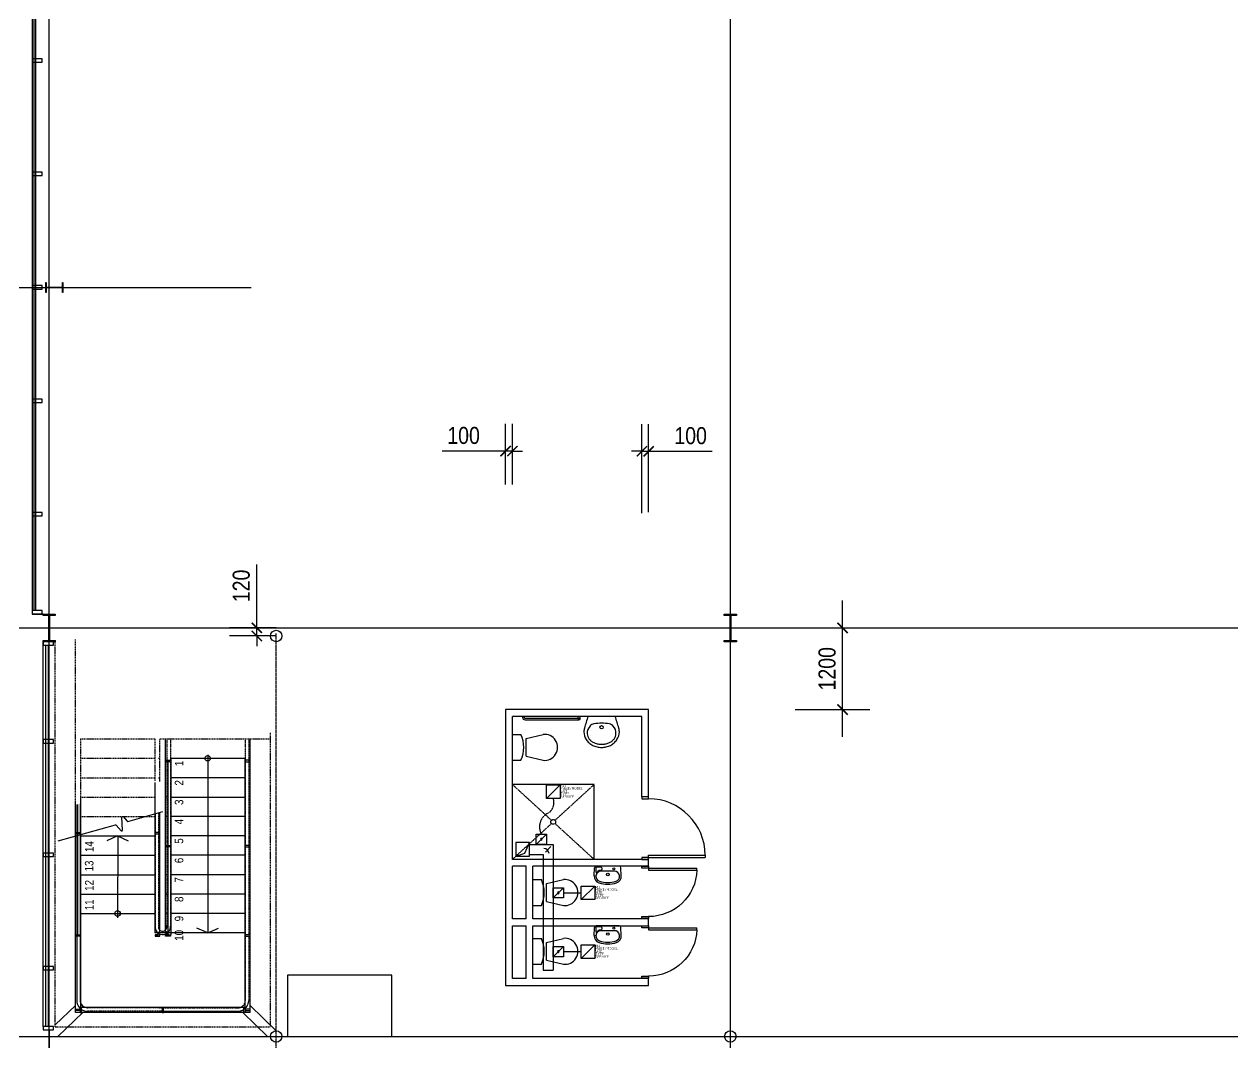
# Model space of a CAD drawing. Extents: x 0 to 163200, y -20682 to 90307.
# Drawn here: x 36447 to 54191, y 47255 to 62216 of the extents above; entities that cross this region are included whole.
import ezdxf

# ---------------------------------------------------------------- set-up
doc = ezdxf.new("R2010")
doc.units = 0
doc.header["$LTSCALE"] = 8
doc.header["$MEASUREMENT"] = 0
for name, pattern in [('CENTER', [2, 1.25, -0.25, 0.25, -0.25]), ('DASHED', [0.75, 0.5, -0.25]), ('HIDDEN', [0.375, 0.25, -0.125]), ('STAIRS2$0$DASHED2', [0.375, 0.25, -0.125])]:
    doc.linetypes.add(name, pattern=pattern)
doc.layers.get('0').update_dxf_attribs({"linetype": 'CONTINUOUS'})
doc.layers.get('DEFPOINTS').update_dxf_attribs({"linetype": 'CONTINUOUS'})
for name, color, linetype in [('4MDUCT', 4, 'CONTINUOUS'), ('6MFLEX', 6, 'HIDDEN'), ('A-DOORS', 5, 'CONTINUOUS'), ('A-FLOOR', 5, 'CONTINUOUS'), ('A-GLASS', 5, 'CONTINUOUS'), ('A-HANDICAP', 5, 'STAIRS2$0$DASHED2'), ('A-MULLIONS', 5, 'CONTINUOUS'), ('A-NEW', 5, 'CONTINUOUS'), ('A-STEEL', 5, 'CONTINUOUS'), ('A-STR-DASHED', 5, 'DASHED'), ('D-TEXTPS2', 5, 'CONTINUOUS'), ('DOORS', 5, 'CONTINUOUS'), ('FITTINGS', 5, 'CONTINUOUS'), ('GRID', 5, 'CENTER'), ('INT-PARTITIONS', 5, 'CONTINUOUS'), ('STAIR', 5, 'CONTINUOUS'), ('STAIRS2$0$HANDRAIL', 5, 'STAIRS2$0$DASHED2'), ('STAIRS2$0$STAIRS', 5, 'CONTINUOUS'), ('STAIRS2$0$TEXT', 5, 'CONTINUOUS'), ('STAIRS2$0$THINELEV', 5, 'CONTINUOUS')]:
    doc.layers.add(name, color=color, linetype=linetype)
doc.styles.add('STAIRS2$0$TXT-35-$20', font='ARIALN.TTF', dxfattribs={"height": 70})
doc.styles.get("Standard").update_dxf_attribs({"font": 'isocp.shx'})
doc.styles.add('TXT-25-$100', font='ARIALN.TTF', dxfattribs={"height": 250})
doc.dimstyles.new('1$100-TICK', dxfattribs={"dimtxt": 250, "dimasz": 150, "dimexe": 400, "dimexo": 0, "dimgap": 100, "dimtad": 1, "dimdec": 0, "dimdsep": 46, "dimtxsty": 'TXT-25-$100', "dimblk1": 'ARCHTICK', "dimblk2": 'ARCHTICK', "dimsah": 1, "dimcen": -100, "dimdle": 400, "dimclrd": 1, "dimclre": 1, "dimclrt": 7, "dimadec": 0, "dimazin": 0, "dimtfac": 1, "dimtdec": 1, "dimtmove": 0, "dimatfit": 3, "dimldrblk": 'ARCHTICK', "dimfxl": 1, "dimtolj": 1, "dimarcsym": 0})

# ---------------------------------------------------------------- blocks, each defined once
blk = doc.blocks.new('710')
at = {"layer": 'DOORS'}
for p, q in [((-100, -30), (-809, -30)), ((-809, -60), (-809, -30)), ((-100, -60), (-809, -60)), ((-100, -30), (-100, -60))]:
    blk.add_line(p, q, dxfattribs=at)
at = {"layer": 'DOORS', "elevation": 0}
for points in [[(0, -30), (0, 0), (-100, 0), (-100, -30)], [(0, -770), (0, -740), (-100, -740), (-100, -770)]]:
    blk.add_lwpolyline(points, close=True, dxfattribs=at)
at = {"layer": 'DOORS'}
blk.add_arc((-100, -30), 710, 182.2623, 270.0001, dxfattribs=at)
blk = doc.blocks.new('WHB')
at = {"color": 0, "linetype": 'ByBlock', "elevation": 0}
blk.add_lwpolyline([(-200, 0, 0.008553), (-252, -172, 0.068313), (-260, -227, 0.147451), (-225, -341, 0.065081), (-184, -388, 0.064894), (-130, -425, 0.057043), (-67, -447, 0.0596), (0, -455, 0.0596), (67, -447, 0.057043), (130, -425, 0.064894), (184, -388, 0.065081), (225, -341, 0.147451), (260, -227, 0.068313), (252, -172, 0.008553), (200, 0)], format="xyb", close=True, dxfattribs=at)
blk.add_lwpolyline([(-210, -255, 0.169025), (-182, -332, 0.060923), (-148, -365, 0.064575), (-105, -389, 0.044851), (-54, -405, 0.055153), (0, -410, 0.055153), (54, -405, 0.044851), (105, -389, 0.064575), (148, -365, 0.060923), (182, -332, 0.169025), (210, -255, 0.224157), (170, -142, 0.153776), (112, -110, 0.045073), (0, -100)], format="xyb", dxfattribs=at)
at = {"color": 0, "linetype": 'ByBlock'}
blk.add_circle((0, -160), 25, dxfattribs=at)
for centre, radius, start, end in [((-70, -240), 141, 135.4425, 185.9801), ((-92, -219), 111, 100.4736, 135.4425), ((2, -723), 623, 90.1505, 100.4736), ((-54, -228), 206, 179.3442, 179.7497)]:
    blk.add_arc(centre, radius, start, end, dxfattribs=at)
blk = doc.blocks.new('410X60')
at = {"layer": 'A-STEEL'}
blk.add_lwpolyline([(203, -89), (183, -89), (183, -5), (-183, -5), (-183, -89), (-203, -89), (-203, 89), (-183, 89), (-183, 5), (183, 5), (183, 89), (203, 89)], close=True, dxfattribs=at)
blk = doc.blocks.new('ARC-WC25')
for p, q in [((168, 0), (-168, 0)), ((-199, -144), (-193, -24)), ((-174, -146), (-173, -137)), ((-98, -16), (-163, -16)), ((98, -72), (-98, -72)), ((-88, -26), (-88, -50)), ((174, -146), (173, -137)), ((199, -144), (193, -24))]:
    blk.add_line(p, q)
at = {"linetype": 'Continuous'}
blk.add_line((-173, -26), (-173, -92), dxfattribs=at)
for centre, radius in [((0, -121), 19.5), ((91, -37), 14.2)]:
    blk.add_circle(centre, radius)
for centre, radius, start, end in [((-168, -25), 25, 90, 177.0717), ((168, -25), 25, 2.9283, 90), ((-99, -149), 100, 177.0717, 252.6681), ((-99, -149), 75, 177.0717, 251.9604), ((-163, -26), 10, 90, 179.8259), ((-98, -135), 75, 89.7634, 172.0717), ((-98, -147), 75, 90, 172.0717), ((-98, -26), 10, 0, 90), ((-98, -50), 10, 269.7634, 0), ((98, -147), 75, 7.9283, 90), ((99, -149), 75, 288.0396, 2.9283), ((99, -149), 100, 287.3319, 2.9283), ((0, 154), 419, 252.1294, 287.8706), ((0, 154), 394, 251.9604, 288.0396)]:
    blk.add_arc(centre, radius, start, end)
blk = doc.blocks.new('WC-P')
for p, q in [((0, 0), (380, 0)), ((0, 0), (0, -126)), ((380, 0), (380, -126)), ((59, -200), (0, -451)), ((59, -200), (321, -200)), ((321, -200), (380, -451))]:
    blk.add_line(p, q)
for centre, radius, start, end in [((190, 278), 446, 244.7828, 295.2172), ((190, -472), 191, 173.534, 6.466)]:
    blk.add_arc(centre, radius, start, end)
blk = doc.blocks.new('250UB')
blk.add_lwpolyline([(-73, 252), (73, 252), (73, 244), (10, 244, 0.414214), (3, 237), (3, 16, 0.414214), (10, 9), (73, 9), (73, 0), (-73, 0), (-73, 9), (-10, 9, 0.414214), (-3, 16), (-3, 237, 0.414214), (-10, 244), (-73, 244)], format="xyb", close=True)
blk = doc.blocks.new('_ARCHTICK')
at = {"color": 0, "linetype": 'ByBlock', "const_width": 0.15}
blk.add_lwpolyline([(-0.5, -0.5), (0.5, 0.5)], dxfattribs=at)
blk = doc.blocks.new('*D219')
at = {"layer": 'A-DOORS', "color": 1, "lineweight": -2, "transparency": 16777216}
for p, q in [((48462, 51749), (48462, 53749)), ((47767, 53349), (48862, 53349)), ((47767, 52149), (48862, 52149))]:
    blk.add_line(p, q, dxfattribs=at)
at = {"layer": 'DEFPOINTS', "color": 0, "transparency": 16777216}
for p in [(47767, 53349), (48462, 53349), (47767, 52149)]:
    blk.add_point(p, dxfattribs=at)
at = {"layer": 'A-DOORS', "color": 1, "lineweight": -2, "transparency": 16777216, "xscale": 150, "yscale": 150, "zscale": 150}
for p, rotation in [((48462, 53349), 90), ((48462, 52149), 270)]:
    blk.add_blockref('_ARCHTICK', p, dxfattribs=dict(at, rotation=rotation))
at = {"layer": 'A-DOORS', "color": 7, "transparency": 16777216, "insert": (48235, 52749), "char_height": 250, "attachment_point": 5, "rotation": 90, "style": 'TXT-25-$100'}
blk.add_mtext('\\A1;1200', dxfattribs=at)
blk = doc.blocks.new('*D221')
at = {"layer": 'A-DOORS', "color": 1, "lineweight": -2, "transparency": 16777216}
for p, q in [((43515, 55455), (43515, 56346)), ((43615, 55455), (43615, 56346)), ((43515, 55946), (42582, 55946)), ((43615, 55946), (43515, 55946)), ((43615, 55946), (43765, 55946))]:
    blk.add_line(p, q, dxfattribs=at)
at = {"layer": 'DEFPOINTS', "color": 0, "transparency": 16777216}
for p in [(43515, 55946), (43515, 55455), (43615, 55455)]:
    blk.add_point(p, dxfattribs=at)
at = {"layer": 'A-DOORS', "color": 1, "lineweight": -2, "transparency": 16777216, "xscale": 150, "yscale": 150, "zscale": 150}
blk.add_blockref('_ARCHTICK', (43515, 55946), dxfattribs=at)
at = {"layer": 'A-DOORS', "color": 1, "lineweight": -2, "transparency": 16777216, "xscale": 150, "yscale": 150, "zscale": 150, "rotation": 180}
blk.add_blockref('_ARCHTICK', (43615, 55946), dxfattribs=at)
at = {"layer": 'A-DOORS', "color": 7, "transparency": 16777216, "insert": (42898, 56174), "char_height": 250, "attachment_point": 5, "style": 'TXT-25-$100'}
blk.add_mtext('\\A1;100', dxfattribs=at)
blk = doc.blocks.new('*D222')
at = {"layer": 'A-DOORS', "color": 1, "lineweight": -2, "transparency": 16777216}
for p, q in [((45515, 55034), (45515, 56343)), ((45615, 55047), (45615, 56343)), ((45515, 55943), (45365, 55943)), ((45515, 55943), (45615, 55943)), ((45615, 55943), (46548, 55943))]:
    blk.add_line(p, q, dxfattribs=at)
at = {"layer": 'DEFPOINTS', "color": 0, "transparency": 16777216}
for p in [(45615, 55943), (45515, 55034), (45615, 55047)]:
    blk.add_point(p, dxfattribs=at)
at = {"layer": 'A-DOORS', "color": 1, "lineweight": -2, "transparency": 16777216, "xscale": 150, "yscale": 150, "zscale": 150}
blk.add_blockref('_ARCHTICK', (45515, 55943), dxfattribs=at)
at = {"layer": 'A-DOORS', "color": 1, "lineweight": -2, "transparency": 16777216, "xscale": 150, "yscale": 150, "zscale": 150, "rotation": 180}
blk.add_blockref('_ARCHTICK', (45615, 55943), dxfattribs=at)
at = {"layer": 'A-DOORS', "color": 7, "transparency": 16777216, "insert": (46231, 56171), "char_height": 250, "attachment_point": 5, "style": 'TXT-25-$100'}
blk.add_mtext('\\A1;100', dxfattribs=at)
blk = doc.blocks.new('*D223')
at = {"layer": 'A-DOORS', "color": 1, "lineweight": -2, "transparency": 16777216}
for p, q in [((39863, 53349), (39863, 54282)), ((40148, 53349), (39463, 53349)), ((39863, 53230), (39863, 53349)), ((40148, 53230), (39463, 53230)), ((39863, 53230), (39863, 53080))]:
    blk.add_line(p, q, dxfattribs=at)
at = {"layer": 'DEFPOINTS', "color": 0, "transparency": 16777216}
for p in [(39863, 53349), (40148, 53349), (40148, 53230)]:
    blk.add_point(p, dxfattribs=at)
at = {"layer": 'A-DOORS', "color": 1, "lineweight": -2, "transparency": 16777216, "xscale": 150, "yscale": 150, "zscale": 150}
for p, rotation in [((39863, 53349), 270), ((39863, 53230), 90)]:
    blk.add_blockref('_ARCHTICK', p, dxfattribs=dict(at, rotation=rotation))
at = {"layer": 'A-DOORS', "color": 7, "transparency": 16777216, "insert": (39635, 53966), "char_height": 250, "attachment_point": 5, "rotation": 90, "style": 'TXT-25-$100'}
blk.add_mtext('\\A1;120', dxfattribs=at)
blk = doc.blocks.new('860')
for p, q in [((100, -990), (100, -960)), ((100, -960), (930, -960)), ((100, -990), (930, -990)), ((930, -960), (930, -990))]:
    blk.add_line(p, q)
for points in [[(0, -100), (0, -130), (100, -130), (100, -100)], [(0, -990), (0, -1020), (100, -1020), (100, -990)]]:
    blk.add_lwpolyline(points, close=True)
blk.add_arc((100, -960), 830, 0, 90)
blk = doc.blocks.new('*D227')
at = {"layer": 'A-DOORS', "color": 1, "lineweight": -2, "transparency": 16777216}
for p, q in [((48462, 51749), (48462, 53749)), ((47767, 53349), (48862, 53349)), ((47767, 52149), (48862, 52149))]:
    blk.add_line(p, q, dxfattribs=at)
at = {"layer": 'DEFPOINTS', "color": 0, "transparency": 16777216}
for p in [(47767, 53349), (48462, 53349), (47767, 52149)]:
    blk.add_point(p, dxfattribs=at)
at = {"layer": 'A-DOORS', "color": 1, "lineweight": -2, "transparency": 16777216, "xscale": 150, "yscale": 150, "zscale": 150}
for p, rotation in [((48462, 53349), 90), ((48462, 52149), 270)]:
    blk.add_blockref('_ARCHTICK', p, dxfattribs=dict(at, rotation=rotation))
at = {"layer": 'A-DOORS', "color": 7, "transparency": 16777216, "insert": (48235, 52749), "char_height": 250, "attachment_point": 5, "rotation": 90, "style": 'TXT-25-$100'}
blk.add_mtext('\\A1;1200', dxfattribs=at)
blk = doc.blocks.new('*D229')
at = {"layer": 'A-DOORS', "color": 1, "lineweight": -2, "transparency": 16777216}
for p, q in [((43515, 55455), (43515, 56346)), ((43615, 55455), (43615, 56346)), ((43515, 55946), (42582, 55946)), ((43615, 55946), (43515, 55946)), ((43615, 55946), (43765, 55946))]:
    blk.add_line(p, q, dxfattribs=at)
at = {"layer": 'DEFPOINTS', "color": 0, "transparency": 16777216}
for p in [(43515, 55946), (43515, 55455), (43615, 55455)]:
    blk.add_point(p, dxfattribs=at)
at = {"layer": 'A-DOORS', "color": 1, "lineweight": -2, "transparency": 16777216, "xscale": 150, "yscale": 150, "zscale": 150}
blk.add_blockref('_ARCHTICK', (43515, 55946), dxfattribs=at)
at = {"layer": 'A-DOORS', "color": 1, "lineweight": -2, "transparency": 16777216, "xscale": 150, "yscale": 150, "zscale": 150, "rotation": 180}
blk.add_blockref('_ARCHTICK', (43615, 55946), dxfattribs=at)
at = {"layer": 'A-DOORS', "color": 7, "transparency": 16777216, "insert": (42898, 56174), "char_height": 250, "attachment_point": 5, "style": 'TXT-25-$100'}
blk.add_mtext('\\A1;100', dxfattribs=at)
blk = doc.blocks.new('*D230')
at = {"layer": 'A-DOORS', "color": 1, "lineweight": -2, "transparency": 16777216}
for p, q in [((45515, 55034), (45515, 56343)), ((45615, 55047), (45615, 56343)), ((45515, 55943), (45365, 55943)), ((45515, 55943), (45615, 55943)), ((45615, 55943), (46548, 55943))]:
    blk.add_line(p, q, dxfattribs=at)
at = {"layer": 'DEFPOINTS', "color": 0, "transparency": 16777216}
for p in [(45615, 55943), (45515, 55034), (45615, 55047)]:
    blk.add_point(p, dxfattribs=at)
at = {"layer": 'A-DOORS', "color": 1, "lineweight": -2, "transparency": 16777216, "xscale": 150, "yscale": 150, "zscale": 150}
blk.add_blockref('_ARCHTICK', (45515, 55943), dxfattribs=at)
at = {"layer": 'A-DOORS', "color": 1, "lineweight": -2, "transparency": 16777216, "xscale": 150, "yscale": 150, "zscale": 150, "rotation": 180}
blk.add_blockref('_ARCHTICK', (45615, 55943), dxfattribs=at)
at = {"layer": 'A-DOORS', "color": 7, "transparency": 16777216, "insert": (46231, 56171), "char_height": 250, "attachment_point": 5, "style": 'TXT-25-$100'}
blk.add_mtext('\\A1;100', dxfattribs=at)
blk = doc.blocks.new('*D231')
at = {"layer": 'A-DOORS', "color": 1, "lineweight": -2, "transparency": 16777216}
for p, q in [((39863, 53349), (39863, 54282)), ((40148, 53349), (39463, 53349)), ((39863, 53230), (39863, 53349)), ((40148, 53230), (39463, 53230)), ((39863, 53230), (39863, 53080))]:
    blk.add_line(p, q, dxfattribs=at)
at = {"layer": 'DEFPOINTS', "color": 0, "transparency": 16777216}
for p in [(39863, 53349), (40148, 53349), (40148, 53230)]:
    blk.add_point(p, dxfattribs=at)
at = {"layer": 'A-DOORS', "color": 1, "lineweight": -2, "transparency": 16777216, "xscale": 150, "yscale": 150, "zscale": 150}
for p, rotation in [((39863, 53349), 270), ((39863, 53230), 90)]:
    blk.add_blockref('_ARCHTICK', p, dxfattribs=dict(at, rotation=rotation))
at = {"layer": 'A-DOORS', "color": 7, "transparency": 16777216, "insert": (39635, 53966), "char_height": 250, "attachment_point": 5, "rotation": 90, "style": 'TXT-25-$100'}
blk.add_mtext('\\A1;120', dxfattribs=at)

msp = doc.modelspace()

# ---------------------------------------------------------------- linework, layer by layer
for p, q in [((38558.8, 51384.1), (38558.8, 48839.1)), ((38558.8, 51384.1), (38558.8, 48839.1)), ((44114.6, 50845.1), (44314.6, 51045.1)), ((44114.6, 50845.1), (44314.6, 51045.1)), ((37233.8, 48839.1), (37233.8, 50757.2)), ((37233.8, 48839.1), (37233.8, 50757.2)), ((44098.5, 50053.9), (44180.8, 50136.3)), ((44098.5, 50053.9), (44180.8, 50136.3)), ((44626.3, 49357.6), (44826.3, 49557.6)), ((44626.3, 49357.6), (44826.3, 49557.6)), ((44626.3, 48495.1), (44826.3, 48695.1)), ((44626.3, 48495.1), (44826.3, 48695.1))]:
    msp.add_line(p, q)
for points in [[(44114.6, 50845.1), (44114.6, 51045.1), (44314.6, 51045.1), (44314.6, 50845.1)], [(44114.6, 50845.1), (44114.6, 51045.1), (44314.6, 51045.1), (44314.6, 50845.1)], [(44626.3, 49357.6), (44626.3, 49557.6), (44826.3, 49557.6), (44826.3, 49357.6)], [(44626.3, 49357.6), (44626.3, 49557.6), (44826.3, 49557.6), (44826.3, 49357.6)], [(44626.3, 48495.1), (44626.3, 48695.1), (44826.3, 48695.1), (44826.3, 48495.1)], [(44626.3, 48495.1), (44626.3, 48695.1), (44826.3, 48695.1), (44826.3, 48495.1)]]:
    msp.add_lwpolyline(points, close=True)
msp.add_arc((44077.8, 50033.2), 75, 0, 90)
msp.add_arc((44077.8, 50033.2), 75, 0, 90)
at = {"layer": '4MDUCT', "color": 1}
for p, q in [((43964.6, 50170.1), (44114.6, 50320.1)), ((43964.6, 50170.1), (44114.6, 50320.1)), ((44214.6, 49382.6), (44364.6, 49532.6)), ((44214.6, 49382.6), (44364.6, 49532.6)), ((44214.6, 48520.1), (44364.6, 48670.1)), ((44214.6, 48520.1), (44364.6, 48670.1))]:
    msp.add_line(p, q, dxfattribs=at)
at = {"layer": '4MDUCT'}
for p, q in [((43964.6, 50320.1), (44114.6, 50320.1)), ((43964.6, 50170.1), (43964.6, 50320.1)), ((43964.6, 50320.1), (44114.6, 50320.1)), ((43964.6, 50170.1), (43964.6, 50320.1)), ((44114.6, 50320.1), (44114.6, 50170.1)), ((44114.6, 50320.1), (44114.6, 50170.1)), ((43864.6, 50195.1), (43664.6, 50195.1)), ((43664.6, 50195.1), (43664.6, 49995.1)), ((43864.6, 50195.1), (43664.6, 50195.1)), ((43664.6, 50195.1), (43664.6, 49995.1)), ((43669.2, 49995.1), (43797.9, 50041.3)), ((43669.2, 49995.1), (43797.9, 50041.3)), ((43797.9, 50041.3), (43864.6, 50195.1)), ((43797.9, 50041.3), (43864.6, 50195.1)), ((43864.6, 49995.1), (43864.6, 50195.1)), ((43864.6, 49995.1), (43864.6, 50195.1)), ((43864.6, 50170.1), (44214.6, 50170.1)), ((43864.6, 50170.1), (44214.6, 50170.1)), ((44114.6, 50170.1), (43964.6, 50170.1)), ((44114.6, 50170.1), (43964.6, 50170.1)), ((44214.6, 50170.1), (44214.6, 48320.4)), ((44214.6, 50170.1), (44214.6, 48320.4)), ((43664.6, 49995.1), (43864.6, 49995.1)), ((43664.6, 49995.1), (43864.6, 49995.1)), ((43864.6, 50020.1), (44064.6, 50020.1)), ((43864.6, 50020.1), (44064.6, 50020.1)), ((44064.6, 50020.1), (44064.6, 48320.4)), ((44064.6, 50020.1), (44064.6, 48320.4)), ((44214.6, 49532.6), (44364.6, 49532.6)), ((44214.6, 49382.6), (44214.6, 49532.6)), ((44214.6, 49532.6), (44364.6, 49532.6)), ((44214.6, 49382.6), (44214.6, 49532.6)), ((44364.6, 49532.6), (44364.6, 49382.6)), ((44364.6, 49532.6), (44364.6, 49382.6)), ((44364.6, 49382.6), (44214.6, 49382.6)), ((44364.6, 49382.6), (44214.6, 49382.6)), ((44214.6, 48670.1), (44364.6, 48670.1)), ((44214.6, 48520.1), (44214.6, 48670.1)), ((44214.6, 48670.1), (44364.6, 48670.1)), ((44214.6, 48520.1), (44214.6, 48670.1)), ((44364.6, 48670.1), (44364.6, 48520.1)), ((44364.6, 48670.1), (44364.6, 48520.1)), ((44364.6, 48520.1), (44214.6, 48520.1)), ((44364.6, 48520.1), (44214.6, 48520.1)), ((44064.6, 48320.4), (44214.6, 48320.4)), ((44064.6, 48320.4), (44214.6, 48320.4))]:
    msp.add_line(p, q, dxfattribs=at)
at = {"layer": '4MDUCT', "color": 1}
for centre, start, end in [((44039.6, 50245.1), 0, 180), ((44039.6, 50245.1), 0, 180), ((44039.6, 50245.1), 180, 0), ((44039.6, 50245.1), 180, 0), ((44289.6, 49457.6), 0, 180), ((44289.6, 49457.6), 0, 180), ((44289.6, 49457.6), 180, 0), ((44289.6, 49457.6), 180, 0), ((44289.6, 48595.1), 0, 180), ((44289.6, 48595.1), 0, 180), ((44289.6, 48595.1), 180, 0), ((44289.6, 48595.1), 180, 0)]:
    msp.add_arc(centre, 12.5, start, end, dxfattribs=at)
at = {"layer": '6MFLEX'}
for p, q in [((44364.6, 49457.6), (44626.3, 49457.6)), ((44364.6, 49457.6), (44626.3, 49457.6)), ((44364.6, 48595.1), (44626.3, 48595.1)), ((44364.6, 48595.1), (44626.3, 48595.1))]:
    msp.add_line(p, q, dxfattribs=at)
for centre, radius, start, end in [((44039.6, 50783.6), 185.5, 304.74847, 19.35003), ((44039.6, 50783.6), 185.5, 304.74847, 19.35003), ((44234.8, 50427.3), 222.7, 113.7034, 208.76385), ((44234.8, 50427.3), 222.7, 113.7034, 208.76385)]:
    msp.add_arc(centre, radius, start, end, dxfattribs=at)
at = {"layer": 'A-FLOOR'}
msp.add_line((36689.6, 58349.1), (37193.6, 58349.1), dxfattribs=at)
msp.add_line((36689.6, 58349.1), (37193.6, 58349.1), dxfattribs=at)
msp.add_lwpolyline([(40313.5, 47349.1), (41843.6, 47349.1), (41843.6, 48249.1), (40313.5, 48249.1)], close=True, dxfattribs=at)
msp.add_lwpolyline([(40313.5, 47349.1), (41843.6, 47349.1), (41843.6, 48249.1), (40313.5, 48249.1)], close=True, dxfattribs=at)
at = {"layer": 'A-GLASS'}
for p, q in [((36563.5, 72946.9), (36563.5, 53552.1)), ((36563.5, 72946.9), (36563.5, 53552.1)), ((36588.5, 72946.9), (36588.5, 53602.1)), ((36588.5, 72946.9), (36588.5, 53602.1)), ((36613.5, 72946.9), (36613.5, 53602.1)), ((36613.5, 72946.9), (36613.5, 53602.1)), ((36725.6, 47494.1), (36725.6, 53146.1)), ((36725.6, 47494.1), (36725.6, 53146.1)), ((36763.1, 47494.1), (36763.1, 53096.1)), ((36763.1, 47494.1), (36763.1, 53096.1)), ((36800.6, 53096.1), (36800.6, 47494.1)), ((36800.6, 53096.1), (36800.6, 47494.1))]:
    msp.add_line(p, q, dxfattribs=at)
at = {"layer": 'A-HANDICAP', "ltscale": 3}
for p, q in [((44814.6, 51049.1), (43614.6, 51049.1)), ((43614.6, 51049.1), (44188.8, 50522.7)), ((44814.6, 51049.1), (43614.6, 51049.1)), ((43614.6, 51049.1), (44188.8, 50522.7)), ((44814.6, 51049.1), (44240.4, 50522.7)), ((44814.6, 51049.1), (44240.4, 50522.7)), ((44814.6, 49949.1), (44814.6, 51049.1)), ((44814.6, 49949.1), (44814.6, 51049.1)), ((44188.8, 50475.4), (43614.6, 49949.1)), ((44188.8, 50475.4), (43614.6, 49949.1)), ((44240.4, 50475.4), (44814.6, 49949.1)), ((44240.4, 50475.4), (44814.6, 49949.1))]:
    msp.add_line(p, q, dxfattribs=at)
at = {"layer": 'A-HANDICAP'}
msp.add_circle((44214.6, 50499.1), 35, dxfattribs=at)
msp.add_circle((44214.6, 50499.1), 35, dxfattribs=at)
at = {"layer": 'A-MULLIONS'}
msp.add_line((36725.6, 53552.1), (36563.5, 53552.1), dxfattribs=at)
msp.add_line((36725.6, 53552.1), (36563.5, 53552.1), dxfattribs=at)
for points in [[(36563.5, 61658.1), (36713.5, 61658.1), (36713.5, 61708.1), (36563.5, 61708.1)], [(36563.5, 61658.1), (36713.5, 61658.1), (36713.5, 61708.1), (36563.5, 61708.1)], [(36563.5, 59992.1), (36713.5, 59992.1), (36713.5, 60042.1), (36563.5, 60042.1)], [(36563.5, 59992.1), (36713.5, 59992.1), (36713.5, 60042.1), (36563.5, 60042.1)], [(36563.5, 58326.1), (36713.5, 58326.1), (36713.5, 58376.1), (36563.5, 58376.1)], [(36563.5, 58326.1), (36713.5, 58326.1), (36713.5, 58376.1), (36563.5, 58376.1)], [(36563.5, 56660.1), (36713.5, 56660.1), (36713.5, 56710.1), (36563.5, 56710.1)], [(36563.5, 56660.1), (36713.5, 56660.1), (36713.5, 56710.1), (36563.5, 56710.1)], [(36563.5, 54994.1), (36713.5, 54994.1), (36713.5, 55044.1), (36563.5, 55044.1)], [(36563.5, 54994.1), (36713.5, 54994.1), (36713.5, 55044.1), (36563.5, 55044.1)], [(36563.5, 53552.1), (36713.5, 53552.1), (36713.5, 53602.1), (36563.5, 53602.1)], [(36563.5, 53552.1), (36713.5, 53552.1), (36713.5, 53602.1), (36563.5, 53602.1)], [(36725.6, 53096.1), (36875.6, 53096.1), (36875.6, 53146.1), (36725.6, 53146.1)], [(36725.6, 53096.1), (36875.6, 53096.1), (36875.6, 53146.1), (36725.6, 53146.1)], [(36725.6, 51658.1), (36875.6, 51658.1), (36875.6, 51708.1), (36725.6, 51708.1)], [(36725.6, 51658.1), (36875.6, 51658.1), (36875.6, 51708.1), (36725.6, 51708.1)], [(36725.6, 49992.1), (36875.6, 49992.1), (36875.6, 50042.1), (36725.6, 50042.1)], [(36725.6, 49992.1), (36875.6, 49992.1), (36875.6, 50042.1), (36725.6, 50042.1)], [(36725.6, 48326.1), (36875.6, 48326.1), (36875.6, 48376.1), (36725.6, 48376.1)], [(36725.6, 48326.1), (36875.6, 48326.1), (36875.6, 48376.1), (36725.6, 48376.1)], [(36725.6, 47444.1), (36875.6, 47444.1), (36875.6, 47494.1), (36725.6, 47494.1)], [(36725.6, 47444.1), (36875.6, 47444.1), (36875.6, 47494.1), (36725.6, 47494.1)]]:
    msp.add_lwpolyline(points, close=True, dxfattribs=at)
at = {"layer": 'A-NEW'}
msp.add_lwpolyline([(36725.6, 47444.1), (36815.6, 47444.1), (36815.6, 47064.1), (36725.6, 47064.1)], dxfattribs=at)
msp.add_lwpolyline([(36725.6, 47444.1), (36815.6, 47444.1), (36815.6, 47064.1), (36725.6, 47064.1)], dxfattribs=at)
for centre in [(40148, 53230.1), (40148, 53230.1), (40148, 47349.1), (40148, 47349.1), (46814.6, 47349.1), (46814.6, 47349.1)]:
    msp.add_circle(centre, 84, dxfattribs=at)
at = {"layer": 'A-STEEL'}
for points in [[(38593.8, 51384.1), (38523.8, 51384.1), (38523.8, 51404.1), (38593.8, 51404.1)], [(38593.8, 51384.1), (38523.8, 51384.1), (38523.8, 51404.1), (38593.8, 51404.1)], [(39693.8, 51384.1), (39763.8, 51384.1), (39763.8, 51404.1), (39693.8, 51404.1)], [(39693.8, 51384.1), (39763.8, 51384.1), (39763.8, 51404.1), (39693.8, 51404.1)], [(37268.8, 50324.1), (37198.8, 50324.1), (37198.8, 50344.1), (37268.8, 50344.1)], [(37268.8, 50324.1), (37198.8, 50324.1), (37198.8, 50344.1), (37268.8, 50344.1)], [(38368.8, 50324.1), (38438.8, 50324.1), (38438.8, 50344.1), (38368.8, 50344.1)], [(38368.8, 50324.1), (38438.8, 50324.1), (38438.8, 50344.1), (38368.8, 50344.1)], [(38593.8, 50133.9), (38523.8, 50133.9), (38523.8, 50153.9), (38593.8, 50153.9)], [(38593.8, 50133.9), (38523.8, 50133.9), (38523.8, 50153.9), (38593.8, 50153.9)], [(39693.8, 50133.9), (39763.8, 50133.9), (39763.8, 50153.9), (39693.8, 50153.9)], [(39693.8, 50133.9), (39763.8, 50133.9), (39763.8, 50153.9), (39693.8, 50153.9)], [(37268.8, 48819.1), (37198.8, 48819.1), (37198.8, 48839.1), (37268.8, 48839.1)], [(37268.8, 48819.1), (37198.8, 48819.1), (37198.8, 48839.1), (37268.8, 48839.1)], [(37268.8, 48819.1), (37198.8, 48819.1), (37198.8, 48839.1), (37268.8, 48839.1)], [(37268.8, 48819.1), (37198.8, 48819.1), (37198.8, 48839.1), (37268.8, 48839.1)], [(38368.8, 48819.1), (38438.8, 48819.1), (38438.8, 48839.1), (38368.8, 48839.1)], [(38368.8, 48819.1), (38438.8, 48819.1), (38438.8, 48839.1), (38368.8, 48839.1)], [(38593.8, 48819.1), (38523.8, 48819.1), (38523.8, 48839.1), (38593.8, 48839.1)], [(38593.8, 48819.1), (38523.8, 48819.1), (38523.8, 48839.1), (38593.8, 48839.1)], [(39693.8, 48819.1), (39763.8, 48819.1), (39763.8, 48839.1), (39693.8, 48839.1)], [(39693.8, 48819.1), (39763.8, 48819.1), (39763.8, 48839.1), (39693.8, 48839.1)], [(37268.8, 47729.1), (37198.8, 47729.1), (37198.8, 47749.1), (37268.8, 47749.1)], [(37268.8, 47729.1), (37198.8, 47729.1), (37198.8, 47749.1), (37268.8, 47749.1)], [(37268.8, 47769.1), (37268.8, 47699.1), (37288.8, 47699.1), (37288.8, 47769.1)], [(37268.8, 47769.1), (37268.8, 47699.1), (37288.8, 47699.1), (37288.8, 47769.1)], [(38471.3, 47769.1), (38471.3, 47699.1), (38491.3, 47699.1), (38491.3, 47769.1)], [(38471.3, 47769.1), (38471.3, 47699.1), (38491.3, 47699.1), (38491.3, 47769.1)], [(39693.8, 47769.1), (39693.8, 47699.1), (39673.8, 47699.1), (39673.8, 47769.1)], [(39693.8, 47769.1), (39693.8, 47699.1), (39673.8, 47699.1), (39673.8, 47769.1)], [(39693.8, 47729.1), (39763.8, 47729.1), (39763.8, 47749.1), (39693.8, 47749.1)], [(39693.8, 47729.1), (39763.8, 47729.1), (39763.8, 47749.1), (39693.8, 47749.1)]]:
    msp.add_lwpolyline(points, close=True, dxfattribs=at)
at = {"layer": 'A-STR-DASHED', "ltscale": 4}
for p, q in [((36903.6, 47489.1), (36903.6, 53169.1)), ((36903.6, 47489.1), (36903.6, 53169.1)), ((37198.8, 50747.4), (37198.8, 53176.8)), ((37198.8, 50747.4), (37198.8, 53176.8)), ((37273.8, 51719.1), (38363.8, 51719.1)), ((37273.8, 51719.1), (37273.8, 50768.4)), ((37273.8, 51719.1), (38363.8, 51719.1)), ((37273.8, 51719.1), (37273.8, 50768.4)), ((38363.8, 51719.1), (38363.8, 51098.4)), ((38363.8, 51719.1), (38363.8, 51098.4)), ((38438.8, 51719.1), (40059, 51719.1)), ((38438.8, 51094.5), (38438.8, 51719.1)), ((38438.8, 51719.1), (40059, 51719.1)), ((38438.8, 51094.5), (38438.8, 51719.1)), ((40059, 51809.1), (40059, 47489.1)), ((40059, 51809.1), (40059, 47489.1)), ((37273.8, 51434.1), (38368.8, 51434.1)), ((37273.8, 51434.1), (38368.8, 51434.1)), ((37273.8, 51149.1), (38368.8, 51149.1)), ((37273.8, 51149.1), (38368.8, 51149.1)), ((37273.8, 50864.1), (38363.8, 50864.1)), ((37273.8, 50864.1), (38363.8, 50864.1)), ((37273.8, 50579.1), (38368.8, 50579.1)), ((37273.8, 50579.1), (38368.8, 50579.1)), ((36903.6, 47489.1), (40059, 47489.1)), ((36903.6, 47489.1), (40059, 47489.1))]:
    msp.add_line(p, q, dxfattribs=at)
at = {"layer": 'D-TEXTPS2'}
for p, q in [((37218.8, 50753), (37218.8, 47878.1)), ((37218.8, 50753), (37218.8, 47878.1)), ((37268.8, 50767), (37268.8, 47878.1)), ((37268.8, 50767), (37268.8, 47878.1))]:
    msp.add_line(p, q, dxfattribs=at)
for points in [[(37218.8, 47878.1, 0.4142136), (37377.8, 47719.1), (37379.8, 47719.1)], [(37218.8, 47878.1, 0.4142136), (37377.8, 47719.1), (37379.8, 47719.1)], [(37268.8, 47878.1, 0.4142136), (37377.8, 47769.1), (37379.8, 47769.1)], [(37268.8, 47878.1, 0.4142136), (37377.8, 47769.1), (37379.8, 47769.1)]]:
    msp.add_lwpolyline(points, format="xyb", dxfattribs=at)
for centre, radius, start, end in [((38481.2, 48957.4), 113.2, 186.6917, 5.98868), ((38481.2, 48957.4), 113.2, 186.6917, 5.98868), ((38481.1, 48957.9), 63.8, 192.43345, 10.18641), ((38481.1, 48957.9), 63.8, 192.43345, 10.18641)]:
    msp.add_arc(centre, radius, start, end, dxfattribs=at)
at = {"layer": 'FITTINGS'}
for p, q in [((44567.1, 52024.1), (44594.6, 52024.1)), ((44567.1, 52024.1), (44594.6, 52024.1)), ((44567.1, 51999.1), (44594.6, 51999.1)), ((44567.1, 51999.1), (44594.6, 51999.1))]:
    msp.add_line(p, q, dxfattribs=at)
for points in [[(43762.7, 52049.1), (43762.7, 52039.1, 0.4142136), (43802.7, 51999.1), (44567.1, 51999.1, 0.4142136), (44607.1, 52039.1), (44607.1, 52049.1)], [(43762.7, 52049.1), (43762.7, 52039.1, 0.4142136), (43802.7, 51999.1), (44567.1, 51999.1, 0.4142136), (44607.1, 52039.1), (44607.1, 52049.1)], [(43787.7, 52049.1), (43787.7, 52039.1, 0.4142136), (43802.7, 52024.1), (44567.1, 52024.1, 0.4142136), (44582.1, 52039.1), (44582.1, 52049.1)], [(43787.7, 52049.1), (43787.7, 52039.1, 0.4142136), (43802.7, 52024.1), (44567.1, 52024.1, 0.4142136), (44582.1, 52039.1), (44582.1, 52049.1)]]:
    msp.add_lwpolyline(points, format="xyb", dxfattribs=at)
msp.add_circle((44594.6, 52011.6), 12.5, dxfattribs=at)
msp.add_circle((44594.6, 52011.6), 12.5, dxfattribs=at)
at = {"layer": 'GRID', "ltscale": 0.5}
for p, q in [((36814.6, 43349.1), (36814.6, 81560)), ((36814.6, 43349.1), (36814.6, 81560)), ((46814.6, 43349.1), (46814.6, 81560)), ((46814.6, 43349.1), (46814.6, 81560)), ((32293, 58349.1), (39780.2, 58349.1)), ((32293, 58349.1), (39780.2, 58349.1)), ((26712.1, 53349.1), (149125.2, 53349.1)), ((26712.1, 53349.1), (149125.2, 53349.1)), ((26712.1, 47349.1), (149125.2, 47349.1)), ((26712.1, 47349.1), (149125.2, 47349.1))]:
    msp.add_line(p, q, dxfattribs=at)
at = {"layer": 'GRID'}
for p, q in [((40148, 46968.8), (40148, 53266.8)), ((40148, 46968.8), (40148, 53266.8)), ((40218, 53350), (40252.3, 53350)), ((40218, 53350), (40252.3, 53350)), ((37911.9, 47349.1), (40814.8, 47349.1)), ((37911.9, 47349.1), (40814.8, 47349.1))]:
    msp.add_line(p, q, dxfattribs=at)
at = {"layer": 'INT-PARTITIONS'}
for p, q in [((43514.6, 52149.1), (43514.6, 48099.1)), ((45614.6, 52149.1), (43514.6, 52149.1)), ((43514.6, 52149.1), (43514.6, 48099.1)), ((45614.6, 52149.1), (43514.6, 52149.1)), ((43614.6, 49949.1), (43614.6, 52049.1)), ((45514.6, 52049.1), (43614.6, 52049.1)), ((43614.6, 49949.1), (43614.6, 52049.1)), ((45514.6, 52049.1), (43614.6, 52049.1)), ((45514.6, 50869.1), (45514.6, 52049.1)), ((45514.6, 50869.1), (45514.6, 52049.1)), ((45614.6, 50869.1), (45614.6, 52149.1)), ((45614.6, 50869.1), (45614.6, 52149.1)), ((45614.6, 50869.1), (45514.6, 50869.1)), ((45614.6, 50869.1), (45514.6, 50869.1)), ((45614.6, 49949.1), (43614.6, 49949.1)), ((45614.6, 49949.1), (43614.6, 49949.1)), ((45614.6, 49849.1), (45614.6, 49949.1)), ((45614.6, 49849.1), (45614.6, 49949.1)), ((43814.6, 49849.1), (43614.6, 49849.1)), ((43614.6, 49074.1), (43614.6, 49849.1)), ((43814.6, 49849.1), (43614.6, 49849.1)), ((43614.6, 49074.1), (43614.6, 49849.1)), ((43814.6, 49074.1), (43814.6, 49849.1)), ((43814.6, 49074.1), (43814.6, 49849.1)), ((45614.6, 49849.1), (43914.6, 49849.1)), ((43914.6, 49074.1), (43914.6, 49849.1)), ((45614.6, 49849.1), (43914.6, 49849.1)), ((43914.6, 49074.1), (43914.6, 49849.1)), ((43814.6, 49074.1), (43614.6, 49074.1)), ((43814.6, 49074.1), (43614.6, 49074.1)), ((43614.6, 48199.1), (43614.6, 48974.1)), ((43614.6, 48974.1), (43814.6, 48974.1)), ((43614.6, 48199.1), (43614.6, 48974.1)), ((43614.6, 48974.1), (43814.6, 48974.1)), ((43814.6, 48199.1), (43814.6, 48974.1)), ((43814.6, 48199.1), (43814.6, 48974.1)), ((45614.6, 49074.1), (43914.6, 49074.1)), ((45614.6, 49074.1), (43914.6, 49074.1)), ((43914.6, 48199.1), (43914.6, 48974.1)), ((43914.6, 48974.1), (45614.6, 48974.1)), ((43914.6, 48199.1), (43914.6, 48974.1)), ((43914.6, 48974.1), (45614.6, 48974.1)), ((45614.6, 48974.1), (45614.6, 49074.1)), ((45614.6, 48974.1), (45614.6, 49074.1)), ((43514.6, 48099.1), (45614.6, 48099.1)), ((43514.6, 48099.1), (45614.6, 48099.1)), ((43814.6, 48199.1), (43614.6, 48199.1)), ((43814.6, 48199.1), (43614.6, 48199.1)), ((45614.6, 48199.1), (43914.6, 48199.1)), ((45614.6, 48199.1), (43914.6, 48199.1)), ((45614.6, 48099.1), (45614.6, 48199.1)), ((45614.6, 48099.1), (45614.6, 48199.1))]:
    msp.add_line(p, q, dxfattribs=at)
at = {"layer": 'STAIR'}
msp.add_lwpolyline([(36948, 50221.4), (37789.4, 50456.9, -0.2909795), (37799.7, 50453.8), (37872.2, 50369.7, 0.7084114), (37889.8, 50376.5), (37883, 50569.8, -0.7018236), (37900.5, 50576.8), (37959.8, 50510.4, 0.2862129), (37969.9, 50507.4), (38481.9, 50650.7)], format="xyb", dxfattribs=at)
msp.add_lwpolyline([(36948, 50221.4), (37789.4, 50456.9, -0.2909795), (37799.7, 50453.8), (37872.2, 50369.7, 0.7084114), (37889.8, 50376.5), (37883, 50569.8, -0.7018236), (37900.5, 50576.8), (37959.8, 50510.4, 0.2862129), (37969.9, 50507.4), (38481.9, 50650.7)], format="xyb", dxfattribs=at)
at = {"layer": 'STAIRS2$0$HANDRAIL', "ltscale": 2}
for p, q in [((38543.8, 51719.1), (38543.8, 48969.2)), ((38543.8, 51719.1), (38543.8, 48969.2)), ((38593.8, 51719.1), (38593.8, 48969.2)), ((38593.8, 51719.1), (38593.8, 48969.2)), ((39693.8, 51719.1), (39693.8, 47878.1)), ((39693.8, 51719.1), (39693.8, 47878.1)), ((39743.8, 51719.1), (39743.8, 47878.1)), ((39743.8, 51719.1), (39743.8, 47878.1)), ((38368.8, 50619.1), (38368.8, 48944.2)), ((38368.8, 50619.1), (38368.8, 48944.2)), ((38418.8, 50633.1), (38418.8, 48944.2)), ((38418.8, 50633.1), (38418.8, 48944.2)), ((38433.8, 47769.1), (37377.8, 47769.1)), ((38433.8, 47769.1), (37377.8, 47769.1)), ((38433.8, 47769.1), (39584.8, 47769.1)), ((38433.8, 47769.1), (39584.8, 47769.1)), ((38481.3, 47719.1), (37377.8, 47719.1)), ((38481.3, 47719.1), (37377.8, 47719.1))]:
    msp.add_line(p, q, dxfattribs=at)
at = {"layer": 'STAIRS2$0$HANDRAIL'}
msp.add_line((38481.3, 47719.1), (39582.8, 47719.1), dxfattribs=at)
msp.add_line((38481.3, 47719.1), (39582.8, 47719.1), dxfattribs=at)
for points in [[(39693.8, 47878.1, -0.4142136), (39584.8, 47769.1), (39582.8, 47769.1)], [(39743.8, 47878.1, -0.4142136), (39584.8, 47719.1), (39582.8, 47719.1)], [(39693.8, 47878.1, -0.4142136), (39584.8, 47769.1), (39582.8, 47769.1)], [(39743.8, 47878.1, -0.4142136), (39584.8, 47719.1), (39582.8, 47719.1)]]:
    msp.add_lwpolyline(points, format="xyb", dxfattribs=at)
at = {"layer": 'STAIRS2$0$STAIRS', "ltscale": 3}
for p, q in [((38523.8, 48869.1), (38523.8, 51719.1)), ((38523.8, 48869.1), (38523.8, 51719.1)), ((39763.8, 47699.1), (39763.8, 51719.1)), ((39763.8, 47699.1), (39763.8, 51719.1)), ((38593.8, 51434.1), (39688.8, 51434.1)), ((38593.8, 51434.1), (39688.8, 51434.1)), ((38418.8, 51149.1), (38438.8, 51149.1)), ((38418.8, 51149.1), (38438.8, 51149.1)), ((39688.8, 51149.1), (38593.8, 51149.1)), ((39688.8, 51149.1), (38593.8, 51149.1)), ((37198.8, 47699.1), (37198.8, 50749.7)), ((37198.8, 47699.1), (37198.8, 50749.7)), ((38543.8, 50864.1), (38523.8, 50864.1)), ((38543.8, 50864.1), (38523.8, 50864.1)), ((38593.8, 50864.1), (39688.8, 50864.1)), ((38593.8, 50864.1), (39688.8, 50864.1)), ((38418.8, 50579.1), (38438.8, 50579.1)), ((38418.8, 50579.1), (38438.8, 50579.1)), ((38438.8, 48869.1), (38438.8, 50638.7)), ((38438.8, 48869.1), (38438.8, 50638.7)), ((38543.8, 50579.1), (38523.8, 50579.1)), ((38543.8, 50579.1), (38523.8, 50579.1)), ((39688.8, 50579.1), (38593.8, 50579.1)), ((39688.8, 50579.1), (38593.8, 50579.1)), ((37273.8, 50294.1), (38368.8, 50294.1)), ((37273.8, 50294.1), (38368.8, 50294.1)), ((39688.8, 50294.1), (38593.8, 50294.1)), ((39688.8, 50294.1), (38593.8, 50294.1)), ((37273.8, 50009.1), (38368.8, 50009.1)), ((37273.8, 50009.1), (38368.8, 50009.1)), ((39688.8, 50009.1), (38593.8, 50009.1)), ((39688.8, 50009.1), (38593.8, 50009.1)), ((37273.8, 49724.1), (38368.8, 49724.1)), ((37273.8, 49724.1), (38368.8, 49724.1)), ((38418.8, 49724.1), (38438.8, 49724.1)), ((38418.8, 49724.1), (38438.8, 49724.1)), ((38543.8, 49724.1), (38523.8, 49724.1)), ((38543.8, 49724.1), (38523.8, 49724.1)), ((39688.8, 49724.1), (38593.8, 49724.1)), ((39688.8, 49724.1), (38593.8, 49724.1)), ((37273.8, 49439.1), (38368.8, 49439.1)), ((37273.8, 49439.1), (38368.8, 49439.1)), ((38418.8, 49439.1), (38438.8, 49439.1)), ((38418.8, 49439.1), (38438.8, 49439.1)), ((38543.8, 49439.1), (38523.8, 49439.1)), ((38543.8, 49439.1), (38523.8, 49439.1)), ((39688.8, 49439.1), (38593.8, 49439.1)), ((39688.8, 49439.1), (38593.8, 49439.1)), ((37273.8, 49154.1), (38368.8, 49154.1)), ((37273.8, 49154.1), (38368.8, 49154.1)), ((38418.8, 49154.1), (38438.8, 49154.1)), ((38418.8, 49154.1), (38438.8, 49154.1)), ((38543.8, 49154.1), (38523.8, 49154.1)), ((38543.8, 49154.1), (38523.8, 49154.1)), ((39688.8, 49154.1), (38593.8, 49154.1)), ((39688.8, 49154.1), (38593.8, 49154.1)), ((38418.8, 48979.3), (38438.8, 48979.3)), ((38418.8, 48979.3), (38438.8, 48979.3)), ((38543.8, 48979.3), (38523.8, 48979.3)), ((38543.8, 48979.3), (38523.8, 48979.3)), ((39688.8, 48869.1), (38363.8, 48869.1)), ((39688.8, 48869.1), (38363.8, 48869.1)), ((37198.8, 47803.2), (36903.6, 47518.9)), ((37198.8, 47803.2), (36903.6, 47518.9)), ((39688.8, 47774.1), (37273.8, 47774.1)), ((39688.8, 47774.1), (37273.8, 47774.1)), ((39763.8, 47803.2), (40148.1, 47433.1)), ((39763.8, 47803.2), (40148.1, 47433.1)), ((37306.9, 47699.1), (36943.5, 47349.1)), ((37306.9, 47699.1), (36943.5, 47349.1)), ((39763.8, 47699.1), (37198.8, 47699.1)), ((39763.8, 47699.1), (37198.8, 47699.1)), ((39655.7, 47699.1), (40019.1, 47349.1)), ((39655.7, 47699.1), (40019.1, 47349.1))]:
    msp.add_line(p, q, dxfattribs=at)
at = {"layer": 'STAIRS2$0$STAIRS'}
for p, q in [((38418.8, 51434.1), (38438.8, 51434.1)), ((38418.8, 51434.1), (38438.8, 51434.1)), ((38598.8, 51434.1), (38598.8, 48844.1)), ((38598.8, 51434.1), (38598.8, 48844.1)), ((39688.8, 51434.1), (39688.8, 47774.1)), ((39688.8, 51434.1), (39688.8, 47774.1)), ((38418.8, 51149.1), (38438.8, 51149.1)), ((38418.8, 51149.1), (38438.8, 51149.1)), ((38363.8, 51077.7), (38363.8, 48869.1)), ((38363.8, 51077.7), (38363.8, 48869.1)), ((37273.8, 50770.2), (37273.8, 47774.1)), ((37273.8, 50770.2), (37273.8, 47774.1)), ((38418.8, 50579.1), (38438.8, 50579.1)), ((38418.8, 50579.1), (38438.8, 50579.1)), ((38418.8, 49724.1), (38438.8, 49724.1)), ((38418.8, 49724.1), (38438.8, 49724.1)), ((38418.8, 49439.1), (38438.8, 49439.1)), ((38418.8, 49439.1), (38438.8, 49439.1)), ((38418.8, 49154.1), (38438.8, 49154.1)), ((38418.8, 49154.1), (38438.8, 49154.1))]:
    msp.add_line(p, q, dxfattribs=at)
at = {"layer": 'STAIRS2$0$TEXT'}
for p, q in [((39141.3, 51484.1), (39141.3, 48869.1)), ((39141.3, 51484.1), (39141.3, 48869.1)), ((37818.8, 50294.1), (37661.8, 50222.5)), ((37818.8, 50294.1), (37661.8, 50222.5)), ((37818.8, 50294.1), (37975.8, 50222.5)), ((37821.3, 50294.1), (37818.8, 49088.8)), ((37818.8, 50294.1), (37975.8, 50222.5)), ((37821.3, 50294.1), (37818.8, 49088.8)), ((39141.3, 48869.1), (38984.3, 48940.7)), ((39141.3, 48869.1), (38984.3, 48940.7)), ((39141.3, 48869.1), (39298.3, 48940.7)), ((39141.3, 48869.1), (39298.3, 48940.7))]:
    msp.add_line(p, q, dxfattribs=at)
for centre in [(39141.3, 51434.1), (39141.3, 51434.1), (37818.8, 49154.1), (37818.8, 49154.1)]:
    msp.add_circle(centre, 40, dxfattribs=at)
at = {"layer": 'STAIRS2$0$THINELEV'}
for p, q in [((38427.4, 48887.4), (38389.7, 48831.9)), ((38427.4, 48887.4), (38389.7, 48831.9)), ((38435.7, 48881.8), (38397.9, 48826.3)), ((38435.7, 48881.8), (38397.9, 48826.3)), ((38526.9, 48881.8), (38564.7, 48826.3)), ((38526.9, 48881.8), (38564.7, 48826.3)), ((38535.1, 48887.4), (38572.9, 48831.9)), ((38535.1, 48887.4), (38572.9, 48831.9))]:
    msp.add_line(p, q, dxfattribs=at)
for centre, start, end in [((38393.8, 48829.1), 145.74036, 325.74036), ((38393.8, 48829.1), 145.74036, 325.74036), ((38431.6, 48884.6), 325.74036, 145.74036), ((38431.6, 48884.6), 325.74036, 145.74036), ((38531, 48884.6), 34.25964, 214.25964), ((38531, 48884.6), 34.25964, 214.25964), ((38568.8, 48829.1), 214.25964, 34.25964), ((38568.8, 48829.1), 214.25964, 34.25964)]:
    msp.add_arc(centre, 5, start, end, dxfattribs=at)

# ---------------------------------------------------------------- block references
at = {"layer": 'A-STEEL'}
for name, p, rotation in [('250UB', (37016.6, 58349.1), 90), ('250UB', (37016.6, 58349.1), 90), ('410X60', (36814.6, 53349.1), 270), ('410X60', (36814.6, 53349.1), 270), ('410X60', (46814.6, 53349.1), 270), ('410X60', (46814.6, 53349.1), 270)]:
    msp.add_blockref(name, p, dxfattribs=dict(at, rotation=rotation))
at = {"layer": 'FITTINGS'}
for name, p in [('WHB', (44924.6, 52049.1)), ('WHB', (44924.6, 52049.1)), ('860', (45514.6, 50969.1)), ('ARC-WC25', (45014.6, 49849.1)), ('ARC-WC25', (45014.6, 49849.1)), ('ARC-WC25', (45014.6, 48974.1)), ('ARC-WC25', (45014.6, 48974.1))]:
    msp.add_blockref(name, p, dxfattribs=at)
at = {"layer": 'FITTINGS', "rotation": 90}
for p in [(43614.6, 51404.6), (43614.6, 51404.6), (43914.6, 49271.6), (43914.6, 49271.6), (43914.6, 48409.1), (43914.6, 48409.1)]:
    msp.add_blockref('WC-P', p, dxfattribs=at)
at = {"layer": 'FITTINGS', "xscale": -1}
for p in [(45514.6, 49849.1), (45514.6, 49849.1), (45514.6, 48974.1), (45514.6, 48974.1)]:
    msp.add_blockref('710', p, dxfattribs=at)

# ---------------------------------------------------------------- texts
at = {"flags": 1}
for tag, p in [('TYPE', (44319, 50892.8)), ('TYPE', (44319, 50892.8)), ('SIZE', (44319.8, 50934.6)), ('SIZE', (44319.8, 50934.6)), ('REF', (44319.8, 51011.6)), ('REF', (44319.8, 51011.6)), ('MAKE/MODEL', (44319.8, 50974.3)), ('MAKE/MODEL', (44319.8, 50974.3)), ('SERVICE', (44320.3, 50853.1)), ('SERVICE', (44320.3, 50853.1)), ('REF', (44831.5, 49524.1)), ('REF', (44831.5, 49524.1)), ('MAKE/MODEL', (44831.5, 49486.8)), ('MAKE/MODEL', (44831.5, 49486.8)), ('TYPE', (44830.6, 49405.3)), ('TYPE', (44830.6, 49405.3)), ('SIZE', (44831.5, 49447.1)), ('SIZE', (44831.5, 49447.1)), ('SERVICE', (44831.9, 49365.6)), ('SERVICE', (44831.9, 49365.6)), ('SIZE', (44831.5, 48584.6)), ('SIZE', (44831.5, 48584.6)), ('REF', (44831.5, 48661.6)), ('REF', (44831.5, 48661.6)), ('MAKE/MODEL', (44831.5, 48624.3)), ('MAKE/MODEL', (44831.5, 48624.3)), ('TYPE', (44830.6, 48542.8)), ('TYPE', (44830.6, 48542.8)), ('SERVICE', (44831.9, 48503.1)), ('SERVICE', (44831.9, 48503.1))]:
    msp.add_attdef(tag, p, 'XX', height=36, dxfattribs=at)
at = {"layer": 'STAIRS2$0$TEXT', "style": 'STAIRS2$0$TXT-35-$20'}
for s, p in [('1', (38784.3, 51318.6)), ('1', (38784.3, 51318.6)), ('2', (38784.3, 51033.6)), ('2', (38784.3, 51033.6)), ('3', (38783.1, 50748.6)), ('3', (38783.1, 50748.6)), ('4', (38784.1, 50463.6)), ('4', (38784.1, 50463.6)), ('5', (38782, 50178.6)), ('5', (38782, 50178.6)), ('14', (37465.2, 50057.1)), ('14', (37465.2, 50057.1)), ('13', (37464, 49772.1)), ('13', (37464, 49772.1)), ('6', (38783.1, 49893.6)), ('6', (38783.1, 49893.6)), ('12', (37465.2, 49487.1)), ('12', (37465.2, 49487.1)), ('7', (38783.1, 49608.6)), ('7', (38783.1, 49608.6)), ('11', (37465.2, 49202.1)), ('11', (37465.2, 49202.1)), ('8', (38783.1, 49323.6)), ('8', (38783.1, 49323.6)), ('9', (38783.1, 49038.6)), ('9', (38783.1, 49038.6)), ('10', (38783.1, 48753.6)), ('10', (38783.1, 48753.6))]:
    msp.add_text(s, height=125, rotation=90, dxfattribs=at).set_placement(p)

# ---------------------------------------------------------------- dimensions: what is measured, and where the dimension line sits
at = {"layer": 'A-DOORS'}
for base, p1, p2, picture, middle in [((43514.6, 55946.4), (43614.6, 55455.4), (43514.6, 55455.4), '*D221', (42898.1, 56174.1)), ((43514.6, 55946.4), (43614.6, 55455.4), (43514.6, 55455.4), '*D229', (42898.1, 56174.1)), ((45614.6, 55943.3), (45514.6, 55033.9), (45614.6, 55047.3), '*D222', (46231.1, 56171)), ((45614.6, 55943.3), (45514.6, 55033.9), (45614.6, 55047.3), '*D230', (46231.1, 56171))]:
    dim = msp.add_linear_dim(base=base, p1=p1, p2=p2, dimstyle='1$100-TICK', dxfattribs=at)
    dim.commit()
    dim.dimension.update_dxf_attribs({"geometry": picture, "text_midpoint": middle})
for picture in ['*D223', '*D231']:
    dim = msp.add_linear_dim(base=(39863, 53349.1), p1=(40148, 53230.1), p2=(40148, 53349.1), angle=90, text='120', dimstyle='1$100-TICK', dxfattribs=at)
    dim.commit()
    dim.dimension.update_dxf_attribs({"geometry": picture, "text_midpoint": (39635.4, 53965.6)})
for picture in ['*D219', '*D227']:
    dim = msp.add_linear_dim(base=(48462.3, 53349.1), p1=(47767.4, 52149.1), p2=(47767.4, 53349.1), angle=90, dimstyle='1$100-TICK', dxfattribs=at)
    dim.commit()
    dim.dimension.update_dxf_attribs({"geometry": picture, "text_midpoint": (48234.7, 52749.1)})

doc.saveas('drawing.dxf')
